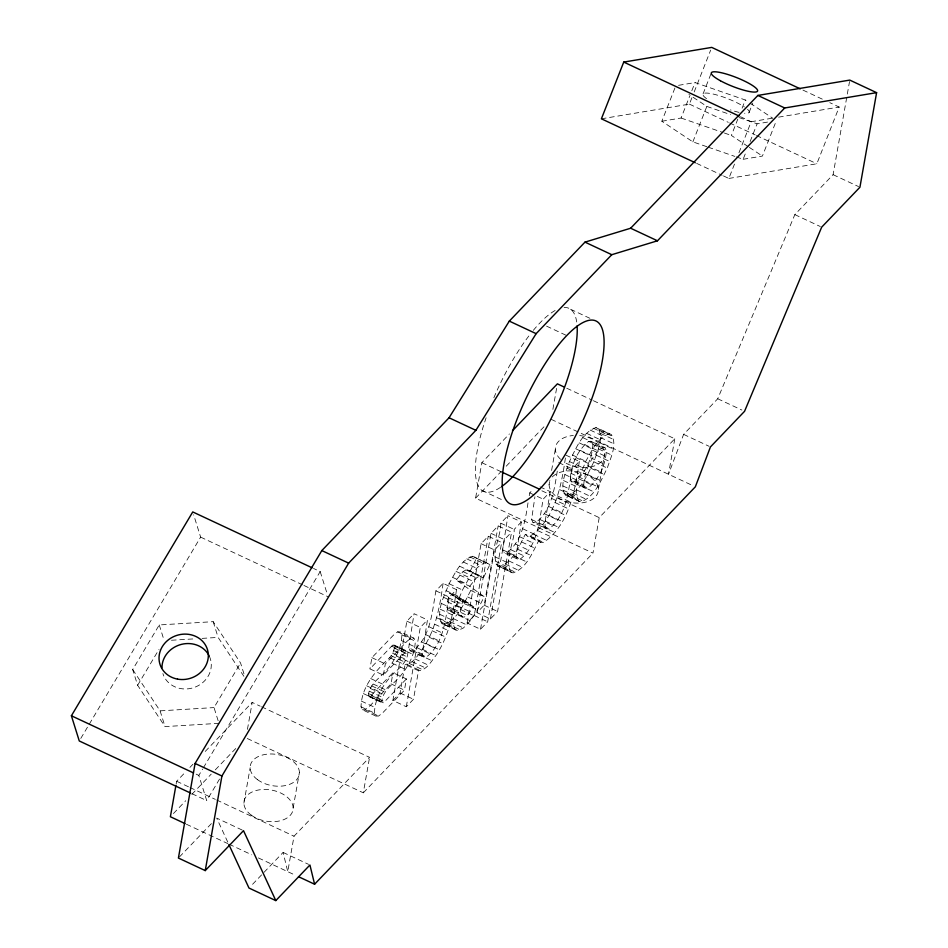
<?xml version="1.0" encoding="UTF-8"?>
<svg xmlns="http://www.w3.org/2000/svg" width="948" height="948" viewBox="0 0 948 948"><rect width="100%" height="100%" fill="white"/><g stroke="black" fill="none" stroke-linecap="round" stroke-linejoin="round"><path stroke-width="0.71" stroke-dasharray="4.74 3.56" d="M375.799 716.036L362.385 709.756L361.034 706.805C361.413 686.731 375.775 670.591 389.652 657.675C392.389 654.44 394.38 650.352 394.51 646.074L393.076 645.031L391.678 646.157L369.921 668.861L383.336 675.142L405.092 652.437L406.491 651.312L407.924 652.354C407.32 664.228 395.055 670.627 388.561 679.088C380.729 688.627 374.721 700.548 374.448 713.086L375.799 716.036L378.596 716.048L382.589 712.955L404.429 690.168L406.408 678.958L392.993 672.677L371.154 695.476L369.815 696.531L368.393 695.524C369.021 683.698 381.179 677.287 387.673 668.873C395.506 659.322 401.608 647.437 401.857 634.887L400.471 631.901L397.65 631.854L393.657 634.947L371.9 657.663L369.921 668.861M408.718 647.768L414.039 613.676L427.453 619.956L422.133 654.049L423.519 657.023L426.339 657.059C444.446 643.135 445.501 617.634 449.328 597.121L456.486 589.644L443.072 583.364L435.914 590.841C432.087 611.353 431.032 636.855 412.925 650.778L410.105 650.755L408.718 647.768L422.133 654.049M406.408 678.958L384.568 701.745L383.229 702.812L381.807 701.804C382.435 689.978 394.593 683.567 401.087 675.154C408.92 665.603 415.023 653.717 415.271 641.156L413.885 638.182L400.471 631.901M517.395 559.047L503.981 552.767L502.594 549.781L507.915 515.688L521.329 521.957L516.008 556.061L517.395 559.047L520.215 559.083C538.31 545.159 539.341 519.67 543.168 499.169L550.326 491.692L536.912 485.412M565.909 455.147L579.335 461.427L572.165 468.904C568.338 489.393 567.307 514.894 549.212 528.818L546.392 528.771L532.977 522.502L531.591 519.516L534.921 496.764M546.392 528.771L545.005 525.796L545.325 520.061L550.326 491.692M570.317 478.894C571.087 464.864 577.51 450.17 588.684 441.401L591.552 441.401L604.966 447.681L606.341 450.715C605.582 464.733 599.136 479.392 587.985 488.137L585.117 488.149L571.703 481.868L570.317 478.894L583.731 485.175L585.117 488.149M583.731 485.175C584.501 471.144 590.924 456.45 602.099 447.681L604.966 447.681M571.703 481.868L574.571 481.868C585.722 473.111 592.168 458.453 592.927 444.446L591.552 441.401M470.291 620.81L463.418 627.991L457.611 630.657L442.005 623.689C435.416 611.057 444.517 595.818 449.056 583.719C454.969 573.599 460.515 560.114 472.542 556.286L489.903 564.546L483.421 577.794L468.205 570.21L465.978 569.89L463.051 571.62L456.284 579.975L469.71 586.243L484.238 596.707L477.567 609.825L470.291 620.81L448.463 610.571L447.018 607.55L447.373 601.826L449.814 593.211L463.228 599.491L473.81 606.969L467.032 615.37L464.105 617.148L461.877 616.852L460.432 613.83L460.787 608.106L463.228 599.491M565.316 495.01L567.378 495.662C581.491 490.602 587.487 474.19 593.875 461.818C597.098 451.532 604.184 438.533 597.963 428.283L595.889 427.607C581.776 432.632 575.756 449.115 569.428 461.51C566.252 471.784 559.107 484.772 565.316 495.01L580.792 501.942C594.906 496.882 600.902 480.458 607.289 468.087C610.512 457.813 617.598 444.813 611.377 434.563L597.963 428.283M497.51 565.992L499.572 566.631C513.235 561.974 519.066 546.095 525.346 534.305L538.76 540.585C532.48 552.376 526.65 568.243 512.986 572.912L497.51 565.992C490.329 552.992 501.148 536.841 500.757 523.154L507.915 515.688M510.925 572.26C503.755 559.273 514.563 543.121 514.172 529.434L521.329 521.957M578.73 501.291C572.023 488.647 581.266 473.396 585.781 461.273C591.682 451.177 597.24 437.597 609.303 433.888L611.377 434.563M455.419 629.97C448.831 617.326 457.931 602.087 462.47 589.988C468.383 579.88 473.929 566.383 485.957 562.567L488.09 563.242M176.138 784.103L176.648 781.27L185.832 771.684M247.44 729.368L252.192 702.421L260.19 706.165M243.897 803.169L250.154 767.702M293.157 807.957L299.414 772.49M261.529 706.781L369.566 757.345L294.022 836.195L287.765 871.674L283.096 852.43L250.983 885.953M383.336 675.142L385.315 663.932L407.071 641.227L411.065 638.134L413.885 638.182M247.274 738.504L363.309 792.812L369.566 757.345M362.385 709.756L365.181 709.768L369.175 706.675L391.014 683.887L392.993 672.677M392.887 700.465L400.056 692.988L405.092 664.453L418.506 670.734L413.47 699.269L406.301 706.746L392.887 700.465L406.882 621.153L414.039 613.676M406.301 706.746L420.296 627.434L427.453 619.956M443.072 583.364C439.967 606.27 435.724 629.863 422.405 649.321C417.807 655.068 413.292 663.908 405.092 664.453M456.486 589.644C453.381 612.538 449.139 636.144 435.819 655.601C431.221 661.349 426.719 670.189 418.506 670.734M593.401 400.708L674.775 438.782L599.219 517.632L592.974 553.099L475.588 498.174L481.845 462.707L509.408 433.935M467.103 623.002L481.086 543.69L488.244 536.224L501.658 542.493L487.675 621.805L480.518 629.282L467.103 623.002L474.261 615.536L488.244 536.224M477.01 612.657L491.005 533.345L498.162 525.867L511.576 532.148L497.593 611.46L490.424 618.937L477.01 612.657L484.179 605.179L498.162 525.867M480.518 629.282L494.501 549.97L501.658 542.493M490.424 618.937L504.419 539.625L511.576 532.148M528 502.819C525.37 520.523 522.028 541.237 506.801 552.803L503.981 552.767M529.257 495.733L529.754 492.889L532.823 489.689M552.885 409.382L556.642 388.111M549.093 484.606L549.603 481.762M551.606 470.421L555.35 449.139M557.258 471.132C554.485 489.239 551.44 510.64 535.798 522.538L532.977 522.502M565.411 457.979C561.417 485.708 555.054 519.35 530.145 536.13L527.325 536.106L525.346 534.305M579.335 461.427C575.14 489.926 569.31 525.014 543.559 542.41L540.739 542.386L527.325 536.106M598.366 489.381L604.611 453.914M674.775 438.782L668.518 474.249L683.615 434.374L717.731 398.764L794.839 214.615L833.102 174.681L849.527 81.552M706.841 146.703L692.87 141.868L661.834 121.237L675.794 85.782M661.834 121.237L681.079 118.026L689.67 96.21M691.815 90.747L695.038 82.571L745.329 99.99L748.908 102.372M601.399 118.808L689.397 104.126L692.064 97.371M694.185 91.968L710.668 50.102M703.06 93.876L711.438 72.605M692.87 141.868L706.829 106.413L688.923 94.504M748.079 146.561L731.37 135.446L737.805 119.081M742.106 108.179L745.329 99.99M749.086 112.528L752.748 103.213M723.478 175.937L728.846 178.449L735.221 162.238M738.942 152.782L751.172 121.723L772.81 118.109M736.169 156.87L743.149 159.288L746.372 151.111M750.129 141.56L757.108 123.833L769.492 121.771M743.149 159.288L762.405 156.076L776.365 120.621M728.846 178.449L816.844 163.767L839.17 107.041L829.784 102.645M470.007 571.514L476.489 558.265L474.675 556.974M442.005 623.689L444.197 624.376C458.346 619.163 464.082 602.691 470.812 590.426L456.284 579.975M80.781 738.433L200.632 537.125L193.629 514.728M218.952 723.324L165.023 726.595L137.626 685.274L132.696 669.537L159.252 624.945L213.182 621.675L240.567 662.996L244.679 676.114M137.626 685.274L159.015 649.356M218.135 720.705L214.023 707.587L240.567 662.996M219.533 779.078L206.723 800.61L198.831 775.417L202.599 769.089M203.358 767.821L320.187 571.573L313.48 568.433M469.71 586.243L476.465 577.901L479.392 576.171L483.421 577.794M448.463 610.571L450.679 610.879L453.618 609.102L460.396 600.688L473.81 606.969M189.92 767.418L192.977 764.218M205.23 751.432L252.192 702.421M173.448 813.538L185.701 800.752M191.828 794.365L211.226 774.113M215.303 769.847L235.72 748.541M475.588 498.174L501.113 471.535M506.22 466.203L545.005 425.711M179.409 856.992L211.641 823.362M363.309 792.812L592.974 553.099M678.543 85.32L695.038 82.571M778.581 117.149L839.17 107.041M171.469 640.244L196.248 638.739M202.078 638.383L218.111 637.412L243.885 676.303M132.696 669.537L160.094 710.858L214.023 707.587M706.829 106.413L730.576 114.637M738.954 117.54L757.108 123.833M681.079 118.026L722.992 132.542M724.379 133.028L731.37 135.446M708.239 147.189L734.771 156.384M802.956 90.096L823.077 99.504M740.435 116.699L751.172 121.723M689.397 104.126L728.301 122.328M729.64 122.956L755.129 134.889M756.48 135.517L816.844 163.767M833.102 174.681L858.592 186.602M696.65 163.376L722.139 175.309M794.839 214.615L820.328 226.548M570.601 309.273L590.723 318.682M717.731 398.764L741.881 410.057M546.558 326.136L566.679 335.556M683.615 434.374L709.104 446.307M566.726 388.218L592.073 400.08M595.889 427.607L609.303 433.888M599.444 430.179L612.858 436.459M593.282 428.188L606.696 434.457M600.274 433.272L613.688 439.552M590.177 430.072L603.592 436.353M600.392 437.49L613.806 443.771M586.611 433.343L600.025 439.623M551.132 419.312L692.656 485.554M599.752 442.763L613.166 449.044M582.913 437.656L596.328 443.937M588.684 441.401L602.099 447.681M592.927 444.446L606.341 450.715M598.389 448.854L611.804 455.135M584.643 444.553L598.058 450.821M579.216 442.87L592.63 449.151M592.595 450.241L606.009 456.521M596.399 455.265L609.813 461.546M580.129 450.336L593.543 456.616M575.649 448.724L589.064 455.004M590.58 457.742L603.995 464.022M593.875 461.818L607.289 468.087M572.367 454.993L585.781 461.273M575.969 457.659L589.383 463.939M587.274 465.61L600.7 471.891M590.912 468.3L604.326 474.569M569.428 461.51L582.842 467.791M572.663 465.587L586.077 471.867M587.618 474.533L601.032 480.814M583.127 472.934L596.541 479.214M558.751 462.624L572.165 468.904M566.904 468.111L580.318 474.391M570.637 473.159L584.051 479.439M584.075 480.363L597.489 486.644M578.612 478.728L592.026 484.997M564.901 474.545L578.316 480.814M574.571 481.868L587.985 488.137M580.389 485.566L593.804 491.834M563.55 480.553L576.965 486.822M576.633 489.926L590.047 496.207M562.899 485.897L576.313 492.178M573.125 493.15L586.539 499.418M563.017 490.104L576.431 496.385M559.557 489.595L572.971 495.875M570.009 495.046L583.423 501.326M563.847 493.15L577.261 499.43M567.378 495.662L580.792 501.942M557.554 496.005L570.98 502.286M481.845 462.707L501.848 472.068M541.865 490.791L599.219 517.632M551.736 498.494L565.15 504.763M555.03 502.547L568.445 508.827M529.754 492.889L543.168 499.169M548.442 506.351L561.856 512.631M552.08 509.029L565.494 515.309M548.785 515.274L562.2 521.554M544.294 513.662L557.708 519.942M481.999 490.436L503.459 500.473M545.254 521.092L558.668 527.372M539.791 519.445L553.205 525.725M531.591 519.516L545.005 525.796M535.798 522.538L549.212 528.818M541.569 526.282L554.983 532.563M537.812 530.655L551.226 536.924M522.739 528.759L536.153 535.039M533.688 534.328L547.103 540.609M530.145 536.13L543.559 542.41M500.757 523.154L514.172 529.434M519.445 536.615L532.859 542.896M521.696 541.983L535.11 548.264M515.297 543.927L528.711 550.207M491.005 533.345L504.419 539.625M517.62 549.212L531.034 555.481M510.794 549.71L524.208 555.99M502.594 549.781L516.008 556.061M513.283 555.635L526.697 561.915M506.801 552.803L520.215 559.083M481.086 543.69L494.501 549.97M508.827 560.92L522.241 567.188M495.105 556.867L508.519 563.148M505.32 564.131L518.734 570.4M495.223 561.074L508.638 567.354M502.203 566.027L515.617 572.308M496.053 564.119L509.467 570.4M499.572 566.631L512.986 572.912M472.542 556.286L489.903 564.546M469.888 556.926L483.302 563.207M466.783 558.858L480.198 565.126M463.335 562.022L476.749 568.302M459.697 566.252L481.62 576.491M465.978 569.89L479.392 576.171M463.051 571.62L476.465 577.901M456.024 571.395L469.438 577.676M459.721 575.092L473.135 581.361M452.445 577.273L465.859 583.553M470.812 590.426L484.238 596.707M449.056 583.719L462.47 589.988M467.625 596.944L481.051 603.224M484.179 605.179L497.593 611.46M445.951 590.568L459.377 596.837M451.947 594.74L465.361 601.02M449.814 593.211L454.981 596.932L468.395 603.201M454.981 596.932L471.5 605.369M464.153 603.544L477.567 609.825M435.914 590.841L449.328 597.121M448.333 597.726L461.747 603.995M443.451 597.228L456.865 603.509M456.96 605.582L470.374 611.863M447.373 601.826L460.787 608.106M474.261 615.536L487.675 621.805M460.527 609.457L473.941 615.738M453.618 609.102L467.032 615.37M441.555 603.521L454.969 609.801M447.018 607.55L460.432 613.83M450.679 610.879L464.105 617.148M440.287 609.232L453.701 615.513M453.345 618.641L466.76 624.922M439.659 614.257L453.073 620.537M450.004 621.71L463.418 627.991M439.706 618.487L453.12 624.756M436.708 617.812L450.134 624.092M446.911 623.665L460.325 629.946M440.464 621.698L453.879 627.979M444.197 624.376L457.611 630.657M434.717 624.222L448.131 630.503M428.899 626.711L442.313 632.991M432.193 630.775L445.607 637.044M406.882 621.153L420.296 627.434M425.605 634.567L439.019 640.848M429.231 637.257L442.645 643.538M200.632 537.125L302.59 584.833M303.929 585.461L328.079 596.766M425.936 643.502L439.351 649.771M421.445 641.891L434.859 648.171M397.65 631.854L411.065 638.134M401.857 634.887L415.271 641.156M422.405 649.321L435.819 655.601M416.93 647.685L430.345 653.966M401.537 640.623L414.951 646.903M412.925 650.778L426.339 657.059M418.708 654.523L432.122 660.803M410.105 650.755L423.519 657.023M394.048 645.019L407.462 651.3M393.076 645.031L406.491 651.312M399.523 648.124L412.937 654.404M394.51 646.074L407.924 652.354M391.678 646.157L405.092 652.437M394.356 648.112L407.77 654.381M414.951 658.896L428.377 665.164M393.704 650.601L407.119 656.869M412.036 661.633L425.451 667.913M392.602 653.255L406.017 659.524M396.24 655.921L409.654 662.202M409.382 663.481L422.796 669.762M391.192 655.72L404.606 662M407.048 664.418L420.462 670.698M389.652 657.675L403.066 663.944M392.14 663.138L405.554 669.418M371.9 657.663L385.315 663.932M391.014 683.887L404.429 690.168M370.68 678.543L384.094 684.823M400.056 692.988L413.47 699.269M373.168 684.018L386.583 690.298M371.687 685.914L385.101 692.194M366.615 685.771L380.029 692.052M370.289 688.414L383.703 694.683M369.175 691.104L382.589 697.384M368.523 693.592L381.937 699.873M371.154 695.476L384.568 701.745M368.393 695.524L381.807 701.804M369.815 696.531L383.229 702.812M363.368 693.581L376.783 699.861M368.855 696.531L382.269 702.8M361.354 701.082L374.768 707.35M361.034 706.805L374.448 713.086M365.181 709.768L378.596 716.048M196.153 774.16L198.831 775.417M176.648 781.27L188.652 786.887M189.979 787.515L215.326 799.377M216.654 799.994L294.022 836.195M191.958 793.701L206.723 800.61M242.155 830.033L216.677 818.1L228.255 843.175M283.096 852.43L308.586 864.363M186.401 824.227L227.745 843.578M229.084 844.206L251.753 854.812M258.425 857.94L295.812 875.431M750.105 103.166L772.774 118.251M749.275 147.355L762.405 156.076M458.085 599.089L460.396 600.688M538.76 540.585L540.739 542.386M320.187 571.573L327.202 593.958M213.182 621.675L218.111 637.412M159.252 624.945L164.182 640.682M160.094 710.858L165.023 726.595M209.33 656.206A24.861 22.503 -17.4 0 1 194.767 687.253A24.861 22.503 -17.4 0 1 162.878 673.578M579.726 435.582A24.861 15.772 10 0 1 603.07 459.472A24.861 15.772 10 0 1 563.693 461.771M560.6 459.342A24.861 15.772 10 0 1 573.35 435.499M552.269 476.951A24.861 15.772 10 0 1 593.756 479.806A24.861 15.772 10 0 1 578.268 503.115A24.861 15.772 10 0 1 549.864 480.553M564.107 307.496A100.986 30.49 -64.9 0 1 576.846 323.09M500.497 487.343A100.986 30.49 -64.9 0 1 486.123 417.795M493.849 397.757A100.986 30.49 -64.9 0 1 530.844 333.412M533.321 330.354A100.986 30.49 -64.9 0 1 555.469 310.304M747.474 109.269A24.861 4.823 21.5 0 1 744.524 113.286M739.037 112.374A24.861 4.823 21.5 0 1 730.375 109.897M706.556 98.651A24.861 4.823 21.5 0 1 712.695 93.947A24.861 4.823 21.5 0 1 744.429 106.958M251.303 815.15A24.861 15.772 10 0 0 292.387 811.998A24.861 15.772 10 0 0 261.897 789.542A24.861 15.772 10 0 0 251.303 815.15M257.548 779.683A24.861 15.772 10 0 0 298.644 776.53A24.861 15.772 10 0 0 268.154 754.075A24.861 15.772 10 0 0 257.548 779.683"/><path stroke-width="1.42" d="M175.89 785.525L170.391 816.738L185.061 823.599M195.087 763.46L178.414 858.047L205.242 870.596L243.506 830.661L275.809 900.6L309.925 864.991L314.594 884.223L695.346 486.81L710.443 446.935L744.559 411.314L821.667 227.176L859.931 187.23L876.604 92.655L849.775 80.094L757.879 95.428L630.645 228.231L584.975 242.131L509.313 321.111L449.056 417.772L321.822 550.575L195.087 763.46L221.915 776.009L205.242 870.596M800.266 88.839L711.735 47.4L623.737 62.082L601.399 118.808L695.299 162.748M190.619 793.073L79.277 740.969L71.396 715.776L192.752 511.932L312.141 567.805M221.915 776.009L348.651 563.136L475.884 430.333L536.141 333.66L611.804 254.692L657.474 240.792L784.707 107.977L876.604 92.655M512.477 430.736L557.388 383.845L564.06 386.974M757.879 95.428L784.707 107.977M623.737 62.082L739.096 116.071M630.645 228.231L657.474 240.792M584.975 242.131L611.804 254.692M509.313 321.111L536.141 333.66M449.056 417.772L475.884 430.333M512.75 476.702L539.578 489.251M501.848 472.068L512.524 477.057M321.822 550.575L348.651 563.136M71.396 715.776L193.463 772.904M298.502 876.687L314.594 884.223M275.809 900.6L248.98 888.039L228.859 844.49M161.978 667.759A24.861 22.503 -17.4 0 1 181.613 644.32A24.861 22.503 -17.4 0 1 209.33 656.206M577.107 325.887A100.986 30.49 -64.9 0 1 553.632 413.387A100.986 30.49 -64.9 0 1 501.468 486.68M177.513 679.112A24.861 22.503 -17.4 0 0 207.434 649.51A24.861 22.503 -17.4 0 0 166.09 641.843A24.861 22.503 -17.4 0 0 177.513 679.112M552.743 473.372A100.986 30.49 -64.9 0 0 597.43 321.822A100.986 30.49 -64.9 0 0 509.206 442.029A100.986 30.49 -64.9 0 0 552.743 473.372M720.397 80.746A24.861 4.823 21.5 0 0 757.464 91.257A24.861 4.823 21.5 0 0 725.493 73.79A24.861 4.823 21.5 0 0 720.397 80.746"/></g></svg>
